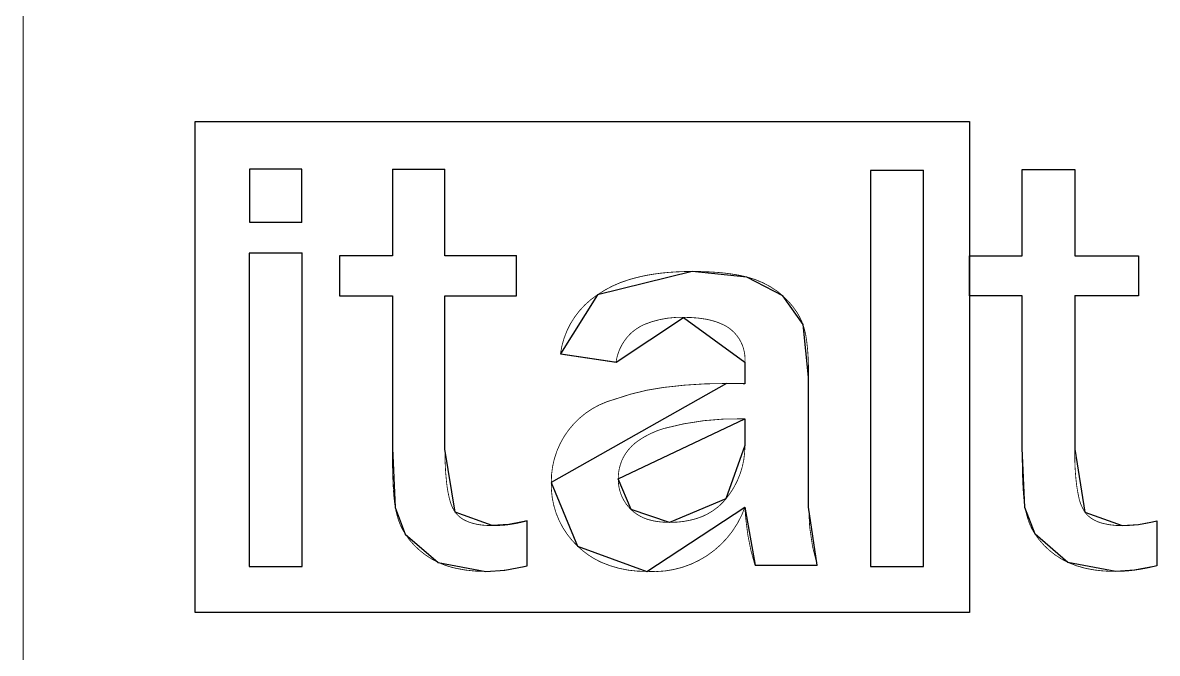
# Model space of a CAD drawing. Header units: inches. Extents: x 0 to 35.2, y -0.7 to 15.9.
# Drawn here: x 30.261 to 30.966, y -0.157 to 0.235 of the extents above; entities that cross this region are included whole.
import ezdxf

# ---------------------------------------------------------------- set-up
doc = ezdxf.new("R2010")
doc.units = ezdxf.units.IN
doc.header["$MEASUREMENT"] = 0
doc.layers.add('Board Outline', color=216, linetype='Continuous')
doc.layers.add('Dimensions', color=6, linetype='Continuous')

msp = doc.modelspace()

# ---------------------------------------------------------------- linework, layer by layer
at = {"layer": 'Board Outline'}
for p, q in [((30.36795, -0.13145), (30.36795, 0.17357)), ((30.36795, 0.17357), (30.84881, 0.17357)), ((30.84881, 0.17357), (30.84881, -0.13145)), ((30.43427, 0.14385), (30.40167, 0.14385)), ((30.40167, 0.14385), (30.40167, 0.11093)), ((30.43427, 0.11093), (30.43427, 0.14385)), ((30.52306, 0.14369), (30.49041, 0.14369)), ((30.49041, 0.14369), (30.49041, 0.09011)), ((30.52306, 0.09011), (30.52306, 0.14369)), ((30.82038, 0.14312), (30.78744, 0.14312)), ((30.78744, 0.14312), (30.78744, -0.10294)), ((30.82038, -0.10294), (30.82038, 0.14312)), ((30.88157, 0.09011), (30.88157, 0.14369)), ((30.88157, 0.14369), (30.91422, 0.14369)), ((30.91422, 0.14369), (30.91422, 0.09011)), ((30.40167, 0.11093), (30.43427, 0.11093)), ((30.43443, 0.09176), (30.40151, 0.09176)), ((30.40151, 0.09176), (30.40151, -0.10294)), ((30.43443, -0.10294), (30.43443, 0.09176)), ((30.49041, 0.09011), (30.45765, 0.09011)), ((30.45765, 0.09011), (30.45765, 0.06521)), ((30.56751, 0.09011), (30.52306, 0.09011)), ((30.56751, 0.06521), (30.56751, 0.09011)), ((30.84881, 0.06521), (30.84881, 0.09011)), ((30.84881, 0.09011), (30.88157, 0.09011)), ((30.91422, 0.09011), (30.95378, 0.09011)), ((30.95378, 0.09011), (30.95378, 0.06521)), ((30.67665, 0.08032), (30.61789, 0.06589)), ((30.71066, 0.07685), (30.67665, 0.08032)), ((30.73291, 0.06518), (30.71066, 0.07685)), ((30.45765, 0.06521), (30.49041, 0.06521)), ((30.49041, 0.06521), (30.49041, -0.02936)), ((30.52306, -0.03008), (30.52306, 0.06521)), ((30.52306, 0.06521), (30.56751, 0.06521)), ((30.61789, 0.06589), (30.59482, 0.02916)), ((30.74547, 0.0473), (30.73291, 0.06518)), ((30.88157, 0.06521), (30.84881, 0.06521)), ((30.88157, -0.02936), (30.88157, 0.06521)), ((30.95378, 0.06521), (30.91422, 0.06521)), ((30.91422, 0.06521), (30.91422, -0.03008)), ((30.62932, 0.02401), (30.67132, 0.05181)), ((30.67132, 0.05181), (30.70939, 0.02401)), ((30.74895, 0.01464), (30.74547, 0.0473)), ((30.59482, 0.02916), (30.62932, 0.02401)), ((30.70939, 0.02401), (30.70939, 0.01053)), ((30.74895, -0.06611), (30.74895, 0.01464)), ((30.69786, 0.01072), (30.58912, -0.05086)), ((30.70939, 0.01053), (30.69786, 0.01072)), ((30.63072, -0.0486), (30.70939, -0.01124)), ((30.70939, -0.01124), (30.70939, -0.02774)), ((30.70939, -0.02774), (30.69761, -0.06093)), ((30.49041, -0.02936), (30.4922, -0.06623)), ((30.52937, -0.06917), (30.52306, -0.03008)), ((30.88335, -0.06623), (30.88157, -0.02936)), ((30.91422, -0.03008), (30.92052, -0.06917)), ((30.63869, -0.06764), (30.63072, -0.0486)), ((30.58912, -0.05086), (30.6054, -0.09029)), ((30.69761, -0.06093), (30.66262, -0.07555)), ((30.4922, -0.06623), (30.49845, -0.0829)), ((30.55249, -0.07757), (30.52937, -0.06917)), ((30.66262, -0.07555), (30.63869, -0.06764)), ((30.64853, -0.10601), (30.70939, -0.06611)), ((30.70939, -0.06611), (30.71565, -0.10224)), ((30.7543, -0.10224), (30.74895, -0.06611)), ((30.88961, -0.0829), (30.88335, -0.06623)), ((30.92052, -0.06917), (30.94365, -0.07757)), ((30.56265, -0.07698), (30.55249, -0.07757)), ((30.57132, -0.07532), (30.56265, -0.07698)), ((30.57413, -0.07461), (30.57132, -0.07532)), ((30.57413, -0.10252), (30.57413, -0.07461)), ((30.94365, -0.07757), (30.95378, -0.07698)), ((30.95378, -0.07698), (30.96248, -0.07532)), ((30.96248, -0.07532), (30.96528, -0.07461)), ((30.96528, -0.07461), (30.96528, -0.10252)), ((30.49845, -0.0829), (30.51887, -0.10042)), ((30.91001, -0.10042), (30.88961, -0.0829)), ((30.6054, -0.09029), (30.64853, -0.10601)), ((30.40151, -0.10294), (30.43443, -0.10294)), ((30.51887, -0.10042), (30.54856, -0.10603)), ((30.54856, -0.10603), (30.56027, -0.10523)), ((30.56027, -0.10523), (30.57237, -0.10294)), ((30.57237, -0.10294), (30.57413, -0.10252)), ((30.71565, -0.10224), (30.7543, -0.10224)), ((30.78744, -0.10294), (30.82038, -0.10294)), ((30.93971, -0.10603), (30.91001, -0.10042)), ((30.95142, -0.10523), (30.93971, -0.10603)), ((30.96354, -0.10294), (30.95142, -0.10523)), ((30.96528, -0.10252), (30.96354, -0.10294)), ((30.84881, -0.13145), (30.36795, -0.13145))]:
    msp.add_line(p, q, dxfattribs=at)
for points in [[(30.26104, -0.5315, 0.0005, 0.0005, 0), (30.26104, 15.61747, 0.0005, 0.0005, 0)], [(30.36795, -0.13145, 0.0005, 0.0005, 0), (30.36795, 0.17357, 0.0005, 0.0005, 0)], [(30.36795, 0.17357, 0.0005, 0.0005, 0), (30.84881, 0.17357, 0.0005, 0.0005, 0)], [(30.84881, -0.13145, 0.0005, 0.0005, 0), (30.84881, 0.17357, 0.0005, 0.0005, 0)], [(30.40167, 0.14385, 0.0005, 0.0005, 0), (30.43427, 0.14385, 0.0005, 0.0005, 0)], [(30.40167, 0.11093, 0.0005, 0.0005, 0), (30.40167, 0.14385, 0.0005, 0.0005, 0)], [(30.43427, 0.11093, 0.0005, 0.0005, 0), (30.43427, 0.14385, 0.0005, 0.0005, 0)], [(30.49041, 0.09011, 0.0005, 0.0005, 0), (30.49041, 0.14369, 0.0005, 0.0005, 0)], [(30.49041, 0.14369, 0.0005, 0.0005, 0), (30.52306, 0.14369, 0.0005, 0.0005, 0)], [(30.52306, 0.09011, 0.0005, 0.0005, 0), (30.52306, 0.14369, 0.0005, 0.0005, 0)], [(30.78744, -0.10294, 0.0005, 0.0005, 0), (30.78744, 0.14312, 0.0005, 0.0005, 0)], [(30.78744, 0.14312, 0.0005, 0.0005, 0), (30.82038, 0.14312, 0.0005, 0.0005, 0)], [(30.82038, -0.10294, 0.0005, 0.0005, 0), (30.82038, 0.14312, 0.0005, 0.0005, 0)], [(30.88157, 0.14369, 0.0005, 0.0005, 0), (30.91422, 0.14369, 0.0005, 0.0005, 0)], [(30.88157, 0.09011, 0.0005, 0.0005, 0), (30.88157, 0.14369, 0.0005, 0.0005, 0)], [(30.91422, 0.09011, 0.0005, 0.0005, 0), (30.91422, 0.14369, 0.0005, 0.0005, 0)], [(30.40167, 0.11093, 0.0005, 0.0005, 0), (30.43427, 0.11093, 0.0005, 0.0005, 0)], [(30.40151, -0.10294, 0.0005, 0.0005, 0), (30.40151, 0.09176, 0.0005, 0.0005, 0)], [(30.40151, 0.09176, 0.0005, 0.0005, 0), (30.43443, 0.09176, 0.0005, 0.0005, 0)], [(30.43443, -0.10294, 0.0005, 0.0005, 0), (30.43443, 0.09176, 0.0005, 0.0005, 0)], [(30.45765, 0.06521, 0.0005, 0.0005, 0), (30.45765, 0.09011, 0.0005, 0.0005, 0)], [(30.45765, 0.09011, 0.0005, 0.0005, 0), (30.49041, 0.09011, 0.0005, 0.0005, 0)], [(30.52306, 0.09011, 0.0005, 0.0005, 0), (30.56751, 0.09011, 0.0005, 0.0005, 0)], [(30.56751, 0.06521, 0.0005, 0.0005, 0), (30.56751, 0.09011, 0.0005, 0.0005, 0)], [(30.84881, 0.09011, 0.0005, 0.0005, 0), (30.88157, 0.09011, 0.0005, 0.0005, 0)], [(30.84881, 0.06521, 0.0005, 0.0005, 0), (30.84881, 0.09011, 0.0005, 0.0005, 0)], [(30.91422, 0.09011, 0.0005, 0.0005, 0), (30.94365, 0.09011, 0.0005, 0.0005, 0)], [(30.94365, 0.09011, 0.0005, 0.0005, 0), (30.95378, 0.09011, 0.0005, 0.0005, 0)], [(30.95378, 0.06521, 0.0005, 0.0005, 0), (30.95378, 0.09011, 0.0005, 0.0005, 0)], [(30.63705, 0.07512, 0.0005, 0.0005, -0.030288), (30.6488, 0.07801, 0.0005, 0.0005, 0)], [(30.6488, 0.07801, 0.0005, 0.0005, -0.025084), (30.662, 0.07974, 0.0005, 0.0005, 0)], [(30.662, 0.07974, 0.0005, 0.0005, -0.02073), (30.67665, 0.08032, 0.0005, 0.0005, 0)], [(30.67665, 0.08032, 0.0005, 0.0005, -0.019754), (30.6921, 0.07975, 0.0005, 0.0005, 0)], [(30.6921, 0.07975, 0.0005, 0.0005, -0.012235), (30.69889, 0.07905, 0.0005, 0.0005, 0)], [(30.6989, 0.07905, 0.0005, 0.0005, -0.014273), (30.70508, 0.07808, 0.0005, 0.0005, 0)], [(30.70508, 0.07808, 0.0005, 0.0005, -0.016789), (30.71066, 0.07685, 0.0005, 0.0005, 0)], [(30.61789, 0.06589, 0.0005, 0.0005, -0.078191), (30.63705, 0.07512, 0.0005, 0.0005, 0)], [(30.71066, 0.07685, 0.0005, 0.0005, -0.094279), (30.72909, 0.06828, 0.0005, 0.0005, 0)], [(30.45765, 0.06521, 0.0005, 0.0005, 0), (30.49041, 0.06521, 0.0005, 0.0005, 0)], [(30.49041, -0.02936, 0.0005, 0.0005, 0), (30.49041, 0.06521, 0.0005, 0.0005, 0)], [(30.52306, 0.06521, 0.0005, 0.0005, 0), (30.56751, 0.06521, 0.0005, 0.0005, 0)], [(30.52306, -0.03008, 0.0005, 0.0005, 0), (30.52306, 0.06521, 0.0005, 0.0005, 0)], [(30.59482, 0.02916, 0.0005, 0.0005, -0.218379), (30.61789, 0.06589, 0.0005, 0.0005, 0)], [(30.72909, 0.06828, 0.0005, 0.0005, -0.025378), (30.73291, 0.06518, 0.0005, 0.0005, 0)], [(30.73291, 0.06518, 0.0005, 0.0005, -0.067926), (30.7418, 0.05478, 0.0005, 0.0005, 0)], [(30.84881, 0.06521, 0.0005, 0.0005, 0), (30.88157, 0.06521, 0.0005, 0.0005, 0)], [(30.88157, -0.02936, 0.0005, 0.0005, 0), (30.88157, 0.06521, 0.0005, 0.0005, 0)], [(30.91422, -0.03008, 0.0005, 0.0005, 0), (30.91422, 0.06521, 0.0005, 0.0005, 0)], [(30.91422, 0.06521, 0.0005, 0.0005, 0), (30.94365, 0.06521, 0.0005, 0.0005, 0)], [(30.94365, 0.06521, 0.0005, 0.0005, 0), (30.95378, 0.06521, 0.0005, 0.0005, 0)], [(30.64683, 0.04737, 0.0005, 0.0005, -0.107024), (30.67132, 0.05181, 0.0005, 0.0005, 0)], [(30.67132, 0.05181, 0.0005, 0.0005, -0.044828), (30.68503, 0.0507, 0.0005, 0.0005, 0)], [(30.68503, 0.0507, 0.0005, 0.0005, -0.068052), (30.69569, 0.04737, 0.0005, 0.0005, 0)], [(30.7418, 0.05478, 0.0005, 0.0005, -0.054851), (30.74547, 0.0473, 0.0005, 0.0005, 0)], [(30.63843, 0.04181, 0.0005, 0.0005, -0.081234), (30.64683, 0.04737, 0.0005, 0.0005, 0)], [(30.69569, 0.04737, 0.0005, 0.0005, -0.312243), (30.70939, 0.02401, 0.0005, 0.0005, 0)], [(30.74547, 0.0473, 0.0005, 0.0005, -0.050198), (30.74769, 0.03746, 0.0005, 0.0005, 0)], [(30.62932, 0.02401, 0.0005, 0.0005, -0.165157), (30.63843, 0.04181, 0.0005, 0.0005, 0)], [(30.74769, 0.03746, 0.0005, 0.0005, -0.014831), (30.74839, 0.03092, 0.0005, 0.0005, 0)], [(30.59482, 0.02916, 0.0005, 0.0005, 0), (30.62932, 0.02401, 0.0005, 0.0005, 0)], [(30.74839, 0.03092, 0.0005, 0.0005, -0.011116), (30.74881, 0.02332, 0.0005, 0.0005, 0)], [(30.70939, 0.01053, 0.0005, 0.0005, 0), (30.70939, 0.02401, 0.0005, 0.0005, 0)], [(30.74881, 0.02332, 0.0005, 0.0005, -0.008636), (30.74895, 0.01464, 0.0005, 0.0005, 0)], [(30.74895, -0.06611, 0.0005, 0.0005, 0), (30.74895, 0.01464, 0.0005, 0.0005, 0)], [(30.62828, 0.00085, 0.0005, 0.0005, -0.054764), (30.65872, 0.00825, 0.0005, 0.0005, 0)], [(30.65872, 0.00825, 0.0005, 0.0005, -0.03496), (30.69786, 0.01072, 0.0005, 0.0005, 0)], [(30.69786, 0.01072, 0.0005, 0.0005, 0), (30.70175, 0.01068, 0.0005, 0.0005, 0)], [(30.70175, 0.01068, 0.0005, 0.0005, 0), (30.70405, 0.01064, 0.0005, 0.0005, 0)], [(30.70405, 0.01064, 0.0005, 0.0005, 0), (30.7066, 0.01059, 0.0005, 0.0005, 0)], [(30.7066, 0.01059, 0.0005, 0.0005, 0), (30.70939, 0.01053, 0.0005, 0.0005, 0)], [(30.58912, -0.05086, 0.0005, 0.0005, -0.34421), (30.62828, 0.00085, 0.0005, 0.0005, 0)], [(30.65906, -0.01722, 0.0005, 0.0005, -0.07416), (30.70939, -0.01124, 0.0005, 0.0005, 0)], [(30.65906, -0.01722, 0.0005, 0.0005, -0.074159), (30.70939, -0.01124, 0.0005, 0.0005, 0)], [(30.70939, -0.02774, 0.0005, 0.0005, 0), (30.70939, -0.01124, 0.0005, 0.0005, 0)], [(30.70939, -0.02774, 0.0005, 0.0005, 0), (30.70939, -0.01124, 0.0005, 0.0005, 0)], [(30.64332, -0.02469, 0.0005, 0.0005, -0.077754), (30.65905, -0.01722, 0.0005, 0.0005, 0)], [(30.64332, -0.02469, 0.0005, 0.0005, -0.077753), (30.65905, -0.01722, 0.0005, 0.0005, 0)], [(30.63387, -0.03515, 0.0005, 0.0005, -0.118533), (30.64332, -0.02469, 0.0005, 0.0005, 0)], [(30.63387, -0.03515, 0.0005, 0.0005, -0.118533), (30.64332, -0.02469, 0.0005, 0.0005, 0)], [(30.70939, -0.02774, 0.0005, 0.0005, -0.176071), (30.69761, -0.06093, 0.0005, 0.0005, 0)], [(30.70939, -0.02774, 0.0005, 0.0005, -0.176072), (30.69761, -0.06093, 0.0005, 0.0005, 0)], [(30.49048, -0.03941, 0.0005, 0.0005, -0.003828), (30.49041, -0.02936, 0.0005, 0.0005, 0)], [(30.52412, -0.05125, 0.0005, 0.0005, -0.030742), (30.52306, -0.03008, 0.0005, 0.0005, 0)], [(30.63072, -0.0486, 0.0005, 0.0005, -0.12343), (30.63387, -0.03515, 0.0005, 0.0005, 0)], [(30.63072, -0.04859, 0.0005, 0.0005, -0.123431), (30.63387, -0.03515, 0.0005, 0.0005, 0)], [(30.88185, -0.0481, 0.0005, 0.0005, -0.008733), (30.88157, -0.02936, 0.0005, 0.0005, 0)], [(30.91447, -0.04156, 0.0005, 0.0005, -0.013585), (30.91422, -0.03008, 0.0005, 0.0005, 0)], [(30.4907, -0.0481, 0.0005, 0.0005, -0.005087), (30.49048, -0.03941, 0.0005, 0.0005, 0)], [(30.91528, -0.05125, 0.0005, 0.0005, -0.01752), (30.91447, -0.04156, 0.0005, 0.0005, 0)], [(30.49105, -0.05545, 0.0005, 0.0005, -0.007047), (30.4907, -0.0481, 0.0005, 0.0005, 0)], [(30.63869, -0.06764, 0.0005, 0.0005, -0.207487), (30.63072, -0.04859, 0.0005, 0.0005, 0)], [(30.63869, -0.06764, 0.0005, 0.0005, -0.207482), (30.63072, -0.04859, 0.0005, 0.0005, 0)], [(30.88221, -0.05545, 0.0005, 0.0005, -0.007066), (30.88185, -0.0481, 0.0005, 0.0005, 0)], [(30.4922, -0.06623, 0.0005, 0.0005, -0.026002), (30.49105, -0.05545, 0.0005, 0.0005, 0)], [(30.52544, -0.05911, 0.0005, 0.0005, -0.024478), (30.52412, -0.05125, 0.0005, 0.0005, 0)], [(30.6054, -0.09029, 0.0005, 0.0005, -0.212837), (30.58912, -0.05086, 0.0005, 0.0005, 0)], [(30.88271, -0.06149, 0.0005, 0.0005, -0.010431), (30.88221, -0.05545, 0.0005, 0.0005, 0)], [(30.91659, -0.05911, 0.0005, 0.0005, -0.02444), (30.91528, -0.05125, 0.0005, 0.0005, 0)], [(30.5272, -0.06509, 0.0005, 0.0005, -0.037986), (30.52544, -0.05911, 0.0005, 0.0005, 0)], [(30.69761, -0.06093, 0.0005, 0.0005, -0.049155), (30.69242, -0.06617, 0.0005, 0.0005, 0)], [(30.69761, -0.06093, 0.0005, 0.0005, -0.049159), (30.69242, -0.06617, 0.0005, 0.0005, 0)], [(30.88335, -0.06623, 0.0005, 0.0005, -0.016682), (30.88271, -0.06149, 0.0005, 0.0005, 0)], [(30.92052, -0.06917, 0.0005, 0.0005, -0.100994), (30.91659, -0.05911, 0.0005, 0.0005, 0)], [(30.49408, -0.07374, 0.0005, 0.0005, -0.033501), (30.4922, -0.06623, 0.0005, 0.0005, 0)], [(30.52937, -0.06917, 0.0005, 0.0005, -0.067458), (30.5272, -0.06509, 0.0005, 0.0005, 0)], [(30.53581, -0.07445, 0.0005, 0.0005, -0.123198), (30.52937, -0.06917, 0.0005, 0.0005, 0)], [(30.6511, -0.07427, 0.0005, 0.0005, -0.136215), (30.63869, -0.06764, 0.0005, 0.0005, 0)], [(30.6511, -0.07427, 0.0005, 0.0005, -0.136212), (30.63869, -0.06764, 0.0005, 0.0005, 0)], [(30.70939, -0.06611, 0.0005, 0.0005, -0.337018), (30.64853, -0.10601, 0.0005, 0.0005, 0)], [(30.69242, -0.06617, 0.0005, 0.0005, -0.097497), (30.67933, -0.07319, 0.0005, 0.0005, 0)], [(30.69242, -0.06617, 0.0005, 0.0005, -0.097501), (30.67933, -0.07319, 0.0005, 0.0005, 0)], [(30.70999, -0.07391, 0.0005, 0.0005, -0.010845), (30.70939, -0.06611, 0.0005, 0.0005, 0)], [(30.7543, -0.10224, 0.0005, 0.0005, -0.071479), (30.74895, -0.06611, 0.0005, 0.0005, 0)], [(30.88524, -0.07374, 0.0005, 0.0005, -0.033522), (30.88335, -0.06623, 0.0005, 0.0005, 0)], [(30.92331, -0.07211, 0.0005, 0.0005, -0.063226), (30.92052, -0.06917, 0.0005, 0.0005, 0)], [(30.49845, -0.0829, 0.0005, 0.0005, -0.069694), (30.49408, -0.07374, 0.0005, 0.0005, 0)], [(30.54038, -0.07616, 0.0005, 0.0005, -0.047926), (30.53581, -0.07445, 0.0005, 0.0005, 0)], [(30.54593, -0.07721, 0.0005, 0.0005, -0.037388), (30.54038, -0.07616, 0.0005, 0.0005, 0)], [(30.55249, -0.07757, 0.0005, 0.0005, -0.028615), (30.54593, -0.07721, 0.0005, 0.0005, 0)], [(30.55892, -0.07736, 0.0005, 0.0005, -0.017685), (30.55249, -0.07757, 0.0005, 0.0005, 0)], [(30.56084, -0.0772, 0.0005, 0.0005, -0.007526), (30.55892, -0.07736, 0.0005, 0.0005, 0)], [(30.56265, -0.07698, 0.0005, 0.0005, -0.008608), (30.56084, -0.0772, 0.0005, 0.0005, 0)], [(30.56794, -0.07609, 0.0005, 0.0005, -0.014763), (30.56265, -0.07698, 0.0005, 0.0005, 0)], [(30.57132, -0.07532, 0.0005, 0.0005, -0.013266), (30.56794, -0.07609, 0.0005, 0.0005, 0)], [(30.57132, -0.07532, 0.0005, 0.0005, 0), (30.57413, -0.07461, 0.0005, 0.0005, 0)], [(30.57413, -0.10252, 0.0005, 0.0005, 0), (30.57413, -0.07461, 0.0005, 0.0005, 0)], [(30.65653, -0.07523, 0.0005, 0.0005, -0.033466), (30.6511, -0.07427, 0.0005, 0.0005, 0)], [(30.65653, -0.07523, 0.0005, 0.0005, -0.033465), (30.6511, -0.07427, 0.0005, 0.0005, 0)], [(30.66262, -0.07555, 0.0005, 0.0005, -0.027657), (30.65653, -0.07523, 0.0005, 0.0005, 0)], [(30.66262, -0.07555, 0.0005, 0.0005, -0.027656), (30.65653, -0.07523, 0.0005, 0.0005, 0)], [(30.67933, -0.07319, 0.0005, 0.0005, -0.076568), (30.66262, -0.07555, 0.0005, 0.0005, 0)], [(30.67933, -0.07319, 0.0005, 0.0005, -0.076566), (30.66262, -0.07555, 0.0005, 0.0005, 0)], [(30.71565, -0.10224, 0.0005, 0.0005, -0.052142), (30.70999, -0.07391, 0.0005, 0.0005, 0)], [(30.88648, -0.07708, 0.0005, 0.0005, -0.020494), (30.88524, -0.07374, 0.0005, 0.0005, 0)], [(30.88961, -0.0829, 0.0005, 0.0005, -0.049288), (30.88648, -0.07708, 0.0005, 0.0005, 0)], [(30.92696, -0.07445, 0.0005, 0.0005, -0.057987), (30.92331, -0.07211, 0.0005, 0.0005, 0)], [(30.93154, -0.07616, 0.0005, 0.0005, -0.047911), (30.92696, -0.07445, 0.0005, 0.0005, 0)], [(30.94365, -0.07757, 0.0005, 0.0005, -0.065627), (30.93154, -0.07616, 0.0005, 0.0005, 0)], [(30.94804, -0.07748, 0.0005, 0.0005, -0.011135), (30.94365, -0.07757, 0.0005, 0.0005, 0)], [(30.95378, -0.07698, 0.0005, 0.0005, -0.022786), (30.94804, -0.07748, 0.0005, 0.0005, 0)], [(30.95736, -0.07642, 0.0005, 0.0005, -0.009413), (30.95378, -0.07698, 0.0005, 0.0005, 0)], [(30.96248, -0.07532, 0.0005, 0.0005, -0.018968), (30.95736, -0.07642, 0.0005, 0.0005, 0)], [(30.96248, -0.07532, 0.0005, 0.0005, 0), (30.96528, -0.07461, 0.0005, 0.0005, 0)], [(30.96528, -0.10252, 0.0005, 0.0005, 0), (30.96528, -0.07461, 0.0005, 0.0005, 0)], [(30.51887, -0.10042, 0.0005, 0.0005, -0.136735), (30.49845, -0.0829, 0.0005, 0.0005, 0)], [(30.91001, -0.10042, 0.0005, 0.0005, -0.136799), (30.88961, -0.0829, 0.0005, 0.0005, 0)], [(30.62011, -0.10034, 0.0005, 0.0005, -0.084344), (30.6054, -0.09029, 0.0005, 0.0005, 0)], [(30.40151, -0.10294, 0.0005, 0.0005, 0), (30.40385, -0.10294, 0.0005, 0.0005, 0)], [(30.40385, -0.10294, 0.0005, 0.0005, 0), (30.43443, -0.10294, 0.0005, 0.0005, 0)], [(30.5295, -0.10403, 0.0005, 0.0005, -0.051065), (30.51887, -0.10042, 0.0005, 0.0005, 0)], [(30.54856, -0.10603, 0.0005, 0.0005, -0.057459), (30.5295, -0.10403, 0.0005, 0.0005, 0)], [(30.56027, -0.10523, 0.0005, 0.0005, -0.033859), (30.54856, -0.10603, 0.0005, 0.0005, 0)], [(30.56027, -0.10523, 0.0005, 0.0005, 0), (30.56266, -0.10487, 0.0005, 0.0005, 0)], [(30.57237, -0.10294, 0.0005, 0.0005, -0.020074), (30.56266, -0.10487, 0.0005, 0.0005, 0)], [(30.57237, -0.10294, 0.0005, 0.0005, 0), (30.57413, -0.10252, 0.0005, 0.0005, 0)], [(30.64853, -0.10601, 0.0005, 0.0005, -0.108984), (30.62011, -0.10034, 0.0005, 0.0005, 0)], [(30.71565, -0.10224, 0.0005, 0.0005, 0), (30.7543, -0.10224, 0.0005, 0.0005, 0)], [(30.78744, -0.10294, 0.0005, 0.0005, 0), (30.78979, -0.10294, 0.0005, 0.0005, 0)], [(30.78979, -0.10294, 0.0005, 0.0005, 0), (30.82038, -0.10294, 0.0005, 0.0005, 0)], [(30.9266, -0.10515, 0.0005, 0.0005, -0.072583), (30.91001, -0.10042, 0.0005, 0.0005, 0)], [(30.93971, -0.10603, 0.0005, 0.0005, -0.035924), (30.9266, -0.10515, 0.0005, 0.0005, 0)], [(30.95142, -0.10523, 0.0005, 0.0005, -0.033929), (30.93971, -0.10603, 0.0005, 0.0005, 0)], [(30.95865, -0.10401, 0.0005, 0.0005, -0.012801), (30.95142, -0.10523, 0.0005, 0.0005, 0)], [(30.96354, -0.10294, 0.0005, 0.0005, -0.010883), (30.95865, -0.10401, 0.0005, 0.0005, 0)], [(30.96354, -0.10294, 0.0005, 0.0005, 0), (30.96528, -0.10252, 0.0005, 0.0005, 0)], [(30.36795, -0.13145, 0.0005, 0.0005, 0), (30.84881, -0.13145, 0.0005, 0.0005, 0)]]:
    msp.add_lwpolyline(points, format="xyseb", dxfattribs=at)
for points in [[(30.36783, 0.17357, 0.00025, 0.00025, 1), (30.36808, 0.17357, 0.00025, 0.00025, 1)], [(30.36783, 0.17357, 0.00025, 0.00025, 1), (30.36808, 0.17357, 0.00025, 0.00025, 1)], [(30.84868, 0.17357, 0.00025, 0.00025, 1), (30.84893, 0.17357, 0.00025, 0.00025, 1)], [(30.84868, 0.17357, 0.00025, 0.00025, 1), (30.84893, 0.17357, 0.00025, 0.00025, 1)], [(30.40154, 0.14385, 0.00025, 0.00025, 1), (30.40179, 0.14385, 0.00025, 0.00025, 1)], [(30.40154, 0.14385, 0.00025, 0.00025, 1), (30.40179, 0.14385, 0.00025, 0.00025, 1)], [(30.43414, 0.14385, 0.00025, 0.00025, 1), (30.43439, 0.14385, 0.00025, 0.00025, 1)], [(30.43414, 0.14385, 0.00025, 0.00025, 1), (30.43439, 0.14385, 0.00025, 0.00025, 1)], [(30.49028, 0.14369, 0.00025, 0.00025, 1), (30.49053, 0.14369, 0.00025, 0.00025, 1)], [(30.49028, 0.14369, 0.00025, 0.00025, 1), (30.49053, 0.14369, 0.00025, 0.00025, 1)], [(30.52293, 0.14369, 0.00025, 0.00025, 1), (30.52318, 0.14369, 0.00025, 0.00025, 1)], [(30.52293, 0.14369, 0.00025, 0.00025, 1), (30.52318, 0.14369, 0.00025, 0.00025, 1)], [(30.78731, 0.14312, 0.00025, 0.00025, 1), (30.78757, 0.14312, 0.00025, 0.00025, 1)], [(30.78731, 0.14312, 0.00025, 0.00025, 1), (30.78757, 0.14312, 0.00025, 0.00025, 1)], [(30.82025, 0.14312, 0.00025, 0.00025, 1), (30.8205, 0.14312, 0.00025, 0.00025, 1)], [(30.82025, 0.14312, 0.00025, 0.00025, 1), (30.8205, 0.14312, 0.00025, 0.00025, 1)], [(30.88144, 0.14369, 0.00025, 0.00025, 1), (30.88169, 0.14369, 0.00025, 0.00025, 1)], [(30.88144, 0.14369, 0.00025, 0.00025, 1), (30.88169, 0.14369, 0.00025, 0.00025, 1)], [(30.91409, 0.14369, 0.00025, 0.00025, 1), (30.91434, 0.14369, 0.00025, 0.00025, 1)], [(30.91409, 0.14369, 0.00025, 0.00025, 1), (30.91434, 0.14369, 0.00025, 0.00025, 1)], [(30.40154, 0.11093, 0.00025, 0.00025, 1), (30.40179, 0.11093, 0.00025, 0.00025, 1)], [(30.40154, 0.11093, 0.00025, 0.00025, 1), (30.40179, 0.11093, 0.00025, 0.00025, 1)], [(30.43414, 0.11093, 0.00025, 0.00025, 1), (30.43439, 0.11093, 0.00025, 0.00025, 1)], [(30.43414, 0.11093, 0.00025, 0.00025, 1), (30.43439, 0.11093, 0.00025, 0.00025, 1)], [(30.40139, 0.09176, 0.00025, 0.00025, 1), (30.40164, 0.09176, 0.00025, 0.00025, 1)], [(30.40139, 0.09176, 0.00025, 0.00025, 1), (30.40164, 0.09176, 0.00025, 0.00025, 1)], [(30.4343, 0.09176, 0.00025, 0.00025, 1), (30.43455, 0.09176, 0.00025, 0.00025, 1)], [(30.4343, 0.09176, 0.00025, 0.00025, 1), (30.43455, 0.09176, 0.00025, 0.00025, 1)], [(30.45752, 0.09011, 0.00025, 0.00025, 1), (30.45777, 0.09011, 0.00025, 0.00025, 1)], [(30.45752, 0.09011, 0.00025, 0.00025, 1), (30.45777, 0.09011, 0.00025, 0.00025, 1)], [(30.49028, 0.09011, 0.00025, 0.00025, 1), (30.49053, 0.09011, 0.00025, 0.00025, 1)], [(30.49028, 0.09011, 0.00025, 0.00025, 1), (30.49053, 0.09011, 0.00025, 0.00025, 1)], [(30.52293, 0.09011, 0.00025, 0.00025, 1), (30.52318, 0.09011, 0.00025, 0.00025, 1)], [(30.52293, 0.09011, 0.00025, 0.00025, 1), (30.52318, 0.09011, 0.00025, 0.00025, 1)], [(30.56738, 0.09011, 0.00025, 0.00025, 1), (30.56763, 0.09011, 0.00025, 0.00025, 1)], [(30.56738, 0.09011, 0.00025, 0.00025, 1), (30.56763, 0.09011, 0.00025, 0.00025, 1)], [(30.84869, 0.09011, 0.00025, 0.00025, 1), (30.84894, 0.09011, 0.00025, 0.00025, 1)], [(30.84869, 0.09011, 0.00025, 0.00025, 1), (30.84894, 0.09011, 0.00025, 0.00025, 1)], [(30.88144, 0.09011, 0.00025, 0.00025, 1), (30.88169, 0.09011, 0.00025, 0.00025, 1)], [(30.88144, 0.09011, 0.00025, 0.00025, 1), (30.88169, 0.09011, 0.00025, 0.00025, 1)], [(30.91409, 0.09011, 0.00025, 0.00025, 1), (30.91434, 0.09011, 0.00025, 0.00025, 1)], [(30.91409, 0.09011, 0.00025, 0.00025, 1), (30.91434, 0.09011, 0.00025, 0.00025, 1)], [(30.94353, 0.09011, 0.00025, 0.00025, 1), (30.94378, 0.09011, 0.00025, 0.00025, 1)], [(30.94353, 0.09011, 0.00025, 0.00025, 1), (30.94378, 0.09011, 0.00025, 0.00025, 1)], [(30.95366, 0.09011, 0.00025, 0.00025, 1), (30.95391, 0.09011, 0.00025, 0.00025, 1)], [(30.95366, 0.09011, 0.00025, 0.00025, 1), (30.95391, 0.09011, 0.00025, 0.00025, 1)], [(30.64868, 0.07801, 0.00025, 0.00025, 1), (30.64892, 0.07801, 0.00025, 0.00025, 1)], [(30.64868, 0.07801, 0.00025, 0.00025, 1), (30.64893, 0.07801, 0.00025, 0.00025, 1)], [(30.66188, 0.07974, 0.00025, 0.00025, 1), (30.66213, 0.07974, 0.00025, 0.00025, 1)], [(30.66188, 0.07974, 0.00025, 0.00025, 1), (30.66213, 0.07974, 0.00025, 0.00025, 1)], [(30.67653, 0.08032, 0.00025, 0.00025, 1), (30.67678, 0.08032, 0.00025, 0.00025, 1)], [(30.67653, 0.08032, 0.00025, 0.00025, 1), (30.67678, 0.08032, 0.00025, 0.00025, 1)], [(30.69197, 0.07975, 0.00025, 0.00025, 1), (30.69222, 0.07975, 0.00025, 0.00025, 1)], [(30.69197, 0.07975, 0.00025, 0.00025, 1), (30.69222, 0.07975, 0.00025, 0.00025, 1)], [(30.69877, 0.07905, 0.00025, 0.00025, 1), (30.69902, 0.07905, 0.00025, 0.00025, 1)], [(30.69877, 0.07905, 0.00025, 0.00025, 1), (30.69902, 0.07905, 0.00025, 0.00025, 1)], [(30.70496, 0.07808, 0.00025, 0.00025, 1), (30.70521, 0.07808, 0.00025, 0.00025, 1)], [(30.70496, 0.07808, 0.00025, 0.00025, 1), (30.70521, 0.07808, 0.00025, 0.00025, 1)], [(30.63693, 0.07512, 0.00025, 0.00025, 1), (30.63718, 0.07512, 0.00025, 0.00025, 1)], [(30.63693, 0.07512, 0.00025, 0.00025, 1), (30.63718, 0.07512, 0.00025, 0.00025, 1)], [(30.71054, 0.07685, 0.00025, 0.00025, 1), (30.71079, 0.07685, 0.00025, 0.00025, 1)], [(30.71054, 0.07685, 0.00025, 0.00025, 1), (30.71079, 0.07685, 0.00025, 0.00025, 1)], [(30.45752, 0.06521, 0.00025, 0.00025, 1), (30.45777, 0.06521, 0.00025, 0.00025, 1)], [(30.45752, 0.06521, 0.00025, 0.00025, 1), (30.45777, 0.06521, 0.00025, 0.00025, 1)], [(30.49028, 0.06521, 0.00025, 0.00025, 1), (30.49053, 0.06521, 0.00025, 0.00025, 1)], [(30.49028, 0.06521, 0.00025, 0.00025, 1), (30.49053, 0.06521, 0.00025, 0.00025, 1)], [(30.52293, 0.06521, 0.00025, 0.00025, 1), (30.52318, 0.06521, 0.00025, 0.00025, 1)], [(30.52293, 0.06521, 0.00025, 0.00025, 1), (30.52318, 0.06521, 0.00025, 0.00025, 1)], [(30.56738, 0.06521, 0.00025, 0.00025, 1), (30.56763, 0.06521, 0.00025, 0.00025, 1)], [(30.56738, 0.06521, 0.00025, 0.00025, 1), (30.56763, 0.06521, 0.00025, 0.00025, 1)], [(30.61777, 0.06589, 0.00025, 0.00025, 1), (30.61802, 0.06589, 0.00025, 0.00025, 1)], [(30.61777, 0.06589, 0.00025, 0.00025, 1), (30.61802, 0.06589, 0.00025, 0.00025, 1)], [(30.72897, 0.06828, 0.00025, 0.00025, 1), (30.72922, 0.06828, 0.00025, 0.00025, 1)], [(30.72897, 0.06828, 0.00025, 0.00025, 1), (30.72922, 0.06828, 0.00025, 0.00025, 1)], [(30.73278, 0.06518, 0.00025, 0.00025, 1), (30.73303, 0.06518, 0.00025, 0.00025, 1)], [(30.73278, 0.06518, 0.00025, 0.00025, 1), (30.73303, 0.06518, 0.00025, 0.00025, 1)], [(30.84869, 0.06521, 0.00025, 0.00025, 1), (30.84894, 0.06521, 0.00025, 0.00025, 1)], [(30.84869, 0.06521, 0.00025, 0.00025, 1), (30.84894, 0.06521, 0.00025, 0.00025, 1)], [(30.88144, 0.06521, 0.00025, 0.00025, 1), (30.88169, 0.06521, 0.00025, 0.00025, 1)], [(30.88144, 0.06521, 0.00025, 0.00025, 1), (30.88169, 0.06521, 0.00025, 0.00025, 1)], [(30.91409, 0.06521, 0.00025, 0.00025, 1), (30.91434, 0.06521, 0.00025, 0.00025, 1)], [(30.91409, 0.06521, 0.00025, 0.00025, 1), (30.91434, 0.06521, 0.00025, 0.00025, 1)], [(30.94353, 0.06521, 0.00025, 0.00025, 1), (30.94378, 0.06521, 0.00025, 0.00025, 1)], [(30.94353, 0.06521, 0.00025, 0.00025, 1), (30.94378, 0.06521, 0.00025, 0.00025, 1)], [(30.95366, 0.06521, 0.00025, 0.00025, 1), (30.95391, 0.06521, 0.00025, 0.00025, 1)], [(30.95366, 0.06521, 0.00025, 0.00025, 1), (30.95391, 0.06521, 0.00025, 0.00025, 1)], [(30.67119, 0.05181, 0.00025, 0.00025, 1), (30.67144, 0.05181, 0.00025, 0.00025, 1)], [(30.67119, 0.05181, 0.00025, 0.00025, 1), (30.67144, 0.05181, 0.00025, 0.00025, 1)], [(30.6849, 0.0507, 0.00025, 0.00025, 1), (30.68515, 0.0507, 0.00025, 0.00025, 1)], [(30.6849, 0.0507, 0.00025, 0.00025, 1), (30.68515, 0.0507, 0.00025, 0.00025, 1)], [(30.74168, 0.05478, 0.00025, 0.00025, 1), (30.74193, 0.05478, 0.00025, 0.00025, 1)], [(30.74168, 0.05478, 0.00025, 0.00025, 1), (30.74193, 0.05478, 0.00025, 0.00025, 1)], [(30.64671, 0.04737, 0.00025, 0.00025, 1), (30.64696, 0.04737, 0.00025, 0.00025, 1)], [(30.64671, 0.04737, 0.00025, 0.00025, 1), (30.64696, 0.04737, 0.00025, 0.00025, 1)], [(30.69556, 0.04737, 0.00025, 0.00025, 1), (30.69581, 0.04737, 0.00025, 0.00025, 1)], [(30.69556, 0.04737, 0.00025, 0.00025, 1), (30.69581, 0.04737, 0.00025, 0.00025, 1)], [(30.74534, 0.0473, 0.00025, 0.00025, 1), (30.74559, 0.0473, 0.00025, 0.00025, 1)], [(30.74534, 0.0473, 0.00025, 0.00025, 1), (30.74559, 0.0473, 0.00025, 0.00025, 1)], [(30.63831, 0.04181, 0.00025, 0.00025, 1), (30.63856, 0.04181, 0.00025, 0.00025, 1)], [(30.63831, 0.04181, 0.00025, 0.00025, 1), (30.63856, 0.04181, 0.00025, 0.00025, 1)], [(30.74756, 0.03746, 0.00025, 0.00025, 1), (30.74781, 0.03746, 0.00025, 0.00025, 1)], [(30.74756, 0.03746, 0.00025, 0.00025, 1), (30.74781, 0.03746, 0.00025, 0.00025, 1)], [(30.5947, 0.02916, 0.00025, 0.00025, 1), (30.59495, 0.02916, 0.00025, 0.00025, 1)], [(30.5947, 0.02916, 0.00025, 0.00025, 1), (30.59495, 0.02916, 0.00025, 0.00025, 1)], [(30.74826, 0.03092, 0.00025, 0.00025, 1), (30.74851, 0.03092, 0.00025, 0.00025, 1)], [(30.74826, 0.03092, 0.00025, 0.00025, 1), (30.74851, 0.03092, 0.00025, 0.00025, 1)], [(30.6292, 0.02401, 0.00025, 0.00025, 1), (30.62945, 0.02401, 0.00025, 0.00025, 1)], [(30.6292, 0.02401, 0.00025, 0.00025, 1), (30.62945, 0.02401, 0.00025, 0.00025, 1)], [(30.70926, 0.02401, 0.00025, 0.00025, 1), (30.70951, 0.02401, 0.00025, 0.00025, 1)], [(30.70926, 0.02401, 0.00025, 0.00025, 1), (30.70951, 0.02401, 0.00025, 0.00025, 1)], [(30.74868, 0.02332, 0.00025, 0.00025, 1), (30.74893, 0.02332, 0.00025, 0.00025, 1)], [(30.74868, 0.02332, 0.00025, 0.00025, 1), (30.74893, 0.02332, 0.00025, 0.00025, 1)], [(30.74882, 0.01464, 0.00025, 0.00025, 1), (30.74907, 0.01464, 0.00025, 0.00025, 1)], [(30.74882, 0.01464, 0.00025, 0.00025, 1), (30.74907, 0.01464, 0.00025, 0.00025, 1)], [(30.6586, 0.00825, 0.00025, 0.00025, 1), (30.65885, 0.00825, 0.00025, 0.00025, 1)], [(30.6586, 0.00825, 0.00025, 0.00025, 1), (30.65885, 0.00825, 0.00025, 0.00025, 1)], [(30.69774, 0.01072, 0.00025, 0.00025, 1), (30.69799, 0.01072, 0.00025, 0.00025, 1)], [(30.69774, 0.01072, 0.00025, 0.00025, 1), (30.69799, 0.01072, 0.00025, 0.00025, 1)], [(30.70163, 0.01068, 0.00025, 0.00025, 1), (30.70188, 0.01068, 0.00025, 0.00025, 1)], [(30.70163, 0.01068, 0.00025, 0.00025, 1), (30.70188, 0.01068, 0.00025, 0.00025, 1)], [(30.70393, 0.01064, 0.00025, 0.00025, 1), (30.70418, 0.01064, 0.00025, 0.00025, 1)], [(30.70393, 0.01064, 0.00025, 0.00025, 1), (30.70418, 0.01064, 0.00025, 0.00025, 1)], [(30.70647, 0.01059, 0.00025, 0.00025, 1), (30.70672, 0.01059, 0.00025, 0.00025, 1)], [(30.70647, 0.01059, 0.00025, 0.00025, 1), (30.70672, 0.01059, 0.00025, 0.00025, 1)], [(30.70926, 0.01053, 0.00025, 0.00025, 1), (30.70951, 0.01053, 0.00025, 0.00025, 1)], [(30.70926, 0.01053, 0.00025, 0.00025, 1), (30.70951, 0.01053, 0.00025, 0.00025, 1)], [(30.62815, 0.00085, 0.00025, 0.00025, 1), (30.6284, 0.00085, 0.00025, 0.00025, 1)], [(30.62815, 0.00085, 0.00025, 0.00025, 1), (30.6284, 0.00085, 0.00025, 0.00025, 1)], [(30.70926, -0.01124, 0.00025, 0.00025, 1), (30.70951, -0.01124, 0.00025, 0.00025, 1)], [(30.70926, -0.01124, 0.00025, 0.00025, 1), (30.70951, -0.01124, 0.00025, 0.00025, 1)], [(30.70926, -0.01124, 0.00025, 0.00025, 1), (30.70951, -0.01124, 0.00025, 0.00025, 1)], [(30.70926, -0.01124, 0.00025, 0.00025, 1), (30.70951, -0.01124, 0.00025, 0.00025, 1)], [(30.65893, -0.01722, 0.00025, 0.00025, 1), (30.65918, -0.01722, 0.00025, 0.00025, 1)], [(30.65893, -0.01722, 0.00025, 0.00025, 1), (30.65918, -0.01722, 0.00025, 0.00025, 1)], [(30.65893, -0.01722, 0.00025, 0.00025, 1), (30.65918, -0.01722, 0.00025, 0.00025, 1)], [(30.65893, -0.01722, 0.00025, 0.00025, 1), (30.65918, -0.01722, 0.00025, 0.00025, 1)], [(30.64319, -0.02469, 0.00025, 0.00025, 1), (30.64344, -0.02469, 0.00025, 0.00025, 1)], [(30.64319, -0.02469, 0.00025, 0.00025, 1), (30.64344, -0.02469, 0.00025, 0.00025, 1)], [(30.64319, -0.02469, 0.00025, 0.00025, 1), (30.64344, -0.02469, 0.00025, 0.00025, 1)], [(30.64319, -0.02469, 0.00025, 0.00025, 1), (30.64344, -0.02469, 0.00025, 0.00025, 1)], [(30.70926, -0.02774, 0.00025, 0.00025, 1), (30.70951, -0.02774, 0.00025, 0.00025, 1)], [(30.70926, -0.02774, 0.00025, 0.00025, 1), (30.70951, -0.02774, 0.00025, 0.00025, 1)], [(30.70926, -0.02774, 0.00025, 0.00025, 1), (30.70951, -0.02774, 0.00025, 0.00025, 1)], [(30.70926, -0.02774, 0.00025, 0.00025, 1), (30.70951, -0.02774, 0.00025, 0.00025, 1)], [(30.49028, -0.02936, 0.00025, 0.00025, 1), (30.49053, -0.02936, 0.00025, 0.00025, 1)], [(30.49028, -0.02936, 0.00025, 0.00025, 1), (30.49053, -0.02936, 0.00025, 0.00025, 1)], [(30.52293, -0.03008, 0.00025, 0.00025, 1), (30.52318, -0.03008, 0.00025, 0.00025, 1)], [(30.52293, -0.03008, 0.00025, 0.00025, 1), (30.52318, -0.03008, 0.00025, 0.00025, 1)], [(30.63375, -0.03515, 0.00025, 0.00025, 1), (30.634, -0.03515, 0.00025, 0.00025, 1)], [(30.63375, -0.03515, 0.00025, 0.00025, 1), (30.634, -0.03515, 0.00025, 0.00025, 1)], [(30.63375, -0.03515, 0.00025, 0.00025, 1), (30.634, -0.03515, 0.00025, 0.00025, 1)], [(30.63375, -0.03515, 0.00025, 0.00025, 1), (30.634, -0.03515, 0.00025, 0.00025, 1)], [(30.88144, -0.02936, 0.00025, 0.00025, 1), (30.88169, -0.02936, 0.00025, 0.00025, 1)], [(30.88144, -0.02936, 0.00025, 0.00025, 1), (30.88169, -0.02936, 0.00025, 0.00025, 1)], [(30.91409, -0.03008, 0.00025, 0.00025, 1), (30.91434, -0.03008, 0.00025, 0.00025, 1)], [(30.91409, -0.03008, 0.00025, 0.00025, 1), (30.91434, -0.03008, 0.00025, 0.00025, 1)], [(30.49036, -0.03941, 0.00025, 0.00025, 1), (30.49061, -0.03941, 0.00025, 0.00025, 1)], [(30.49036, -0.03941, 0.00025, 0.00025, 1), (30.49061, -0.03941, 0.00025, 0.00025, 1)], [(30.91434, -0.04156, 0.00025, 0.00025, 1), (30.91459, -0.04156, 0.00025, 0.00025, 1)], [(30.91434, -0.04156, 0.00025, 0.00025, 1), (30.91459, -0.04156, 0.00025, 0.00025, 1)], [(30.49057, -0.0481, 0.00025, 0.00025, 1), (30.49082, -0.0481, 0.00025, 0.00025, 1)], [(30.49057, -0.0481, 0.00025, 0.00025, 1), (30.49082, -0.0481, 0.00025, 0.00025, 1)], [(30.6306, -0.04859, 0.00025, 0.00025, 1), (30.63085, -0.04859, 0.00025, 0.00025, 1)], [(30.6306, -0.04859, 0.00025, 0.00025, 1), (30.63085, -0.04859, 0.00025, 0.00025, 1)], [(30.6306, -0.04859, 0.00025, 0.00025, 1), (30.63085, -0.04859, 0.00025, 0.00025, 1)], [(30.6306, -0.0486, 0.00025, 0.00025, 1), (30.63085, -0.0486, 0.00025, 0.00025, 1)], [(30.88172, -0.0481, 0.00025, 0.00025, 1), (30.88198, -0.0481, 0.00025, 0.00025, 1)], [(30.88172, -0.0481, 0.00025, 0.00025, 1), (30.88198, -0.0481, 0.00025, 0.00025, 1)], [(30.49093, -0.05545, 0.00025, 0.00025, 1), (30.49118, -0.05545, 0.00025, 0.00025, 1)], [(30.49093, -0.05545, 0.00025, 0.00025, 1), (30.49118, -0.05545, 0.00025, 0.00025, 1)], [(30.524, -0.05125, 0.00025, 0.00025, 1), (30.52425, -0.05125, 0.00025, 0.00025, 1)], [(30.524, -0.05125, 0.00025, 0.00025, 1), (30.52425, -0.05125, 0.00025, 0.00025, 1)], [(30.589, -0.05086, 0.00025, 0.00025, 1), (30.58925, -0.05086, 0.00025, 0.00025, 1)], [(30.589, -0.05086, 0.00025, 0.00025, 1), (30.58925, -0.05086, 0.00025, 0.00025, 1)], [(30.88208, -0.05545, 0.00025, 0.00025, 1), (30.88233, -0.05545, 0.00025, 0.00025, 1)], [(30.88208, -0.05545, 0.00025, 0.00025, 1), (30.88233, -0.05545, 0.00025, 0.00025, 1)], [(30.91515, -0.05125, 0.00025, 0.00025, 1), (30.9154, -0.05125, 0.00025, 0.00025, 1)], [(30.91515, -0.05125, 0.00025, 0.00025, 1), (30.9154, -0.05125, 0.00025, 0.00025, 1)], [(30.52531, -0.05911, 0.00025, 0.00025, 1), (30.52556, -0.05911, 0.00025, 0.00025, 1)], [(30.52531, -0.05911, 0.00025, 0.00025, 1), (30.52556, -0.05911, 0.00025, 0.00025, 1)], [(30.69749, -0.06093, 0.00025, 0.00025, 1), (30.69774, -0.06093, 0.00025, 0.00025, 1)], [(30.69749, -0.06093, 0.00025, 0.00025, 1), (30.69774, -0.06093, 0.00025, 0.00025, 1)], [(30.69749, -0.06093, 0.00025, 0.00025, 1), (30.69774, -0.06093, 0.00025, 0.00025, 1)], [(30.69749, -0.06093, 0.00025, 0.00025, 1), (30.69774, -0.06093, 0.00025, 0.00025, 1)], [(30.88258, -0.06149, 0.00025, 0.00025, 1), (30.88283, -0.06149, 0.00025, 0.00025, 1)], [(30.88258, -0.06149, 0.00025, 0.00025, 1), (30.88283, -0.06149, 0.00025, 0.00025, 1)], [(30.91647, -0.05911, 0.00025, 0.00025, 1), (30.91672, -0.05911, 0.00025, 0.00025, 1)], [(30.91647, -0.05911, 0.00025, 0.00025, 1), (30.91672, -0.05911, 0.00025, 0.00025, 1)], [(30.49207, -0.06623, 0.00025, 0.00025, 1), (30.49232, -0.06623, 0.00025, 0.00025, 1)], [(30.49207, -0.06623, 0.00025, 0.00025, 1), (30.49232, -0.06623, 0.00025, 0.00025, 1)], [(30.52708, -0.06509, 0.00025, 0.00025, 1), (30.52733, -0.06509, 0.00025, 0.00025, 1)], [(30.52708, -0.06509, 0.00025, 0.00025, 1), (30.52733, -0.06509, 0.00025, 0.00025, 1)], [(30.52925, -0.06917, 0.00025, 0.00025, 1), (30.5295, -0.06917, 0.00025, 0.00025, 1)], [(30.52925, -0.06917, 0.00025, 0.00025, 1), (30.5295, -0.06917, 0.00025, 0.00025, 1)], [(30.63856, -0.06764, 0.00025, 0.00025, 1), (30.63881, -0.06764, 0.00025, 0.00025, 1)], [(30.63856, -0.06764, 0.00025, 0.00025, 1), (30.63881, -0.06764, 0.00025, 0.00025, 1)], [(30.63856, -0.06764, 0.00025, 0.00025, 1), (30.63881, -0.06764, 0.00025, 0.00025, 1)], [(30.63856, -0.06764, 0.00025, 0.00025, 1), (30.63881, -0.06764, 0.00025, 0.00025, 1)], [(30.6923, -0.06617, 0.00025, 0.00025, 1), (30.69255, -0.06617, 0.00025, 0.00025, 1)], [(30.6923, -0.06617, 0.00025, 0.00025, 1), (30.69255, -0.06617, 0.00025, 0.00025, 1)], [(30.6923, -0.06617, 0.00025, 0.00025, 1), (30.69255, -0.06617, 0.00025, 0.00025, 1)], [(30.6923, -0.06617, 0.00025, 0.00025, 1), (30.69255, -0.06617, 0.00025, 0.00025, 1)], [(30.70926, -0.06611, 0.00025, 0.00025, 1), (30.70951, -0.06611, 0.00025, 0.00025, 1)], [(30.70926, -0.06611, 0.00025, 0.00025, 1), (30.70951, -0.06611, 0.00025, 0.00025, 1)], [(30.74882, -0.06611, 0.00025, 0.00025, 1), (30.74907, -0.06611, 0.00025, 0.00025, 1)], [(30.74882, -0.06611, 0.00025, 0.00025, 1), (30.74907, -0.06611, 0.00025, 0.00025, 1)], [(30.88323, -0.06623, 0.00025, 0.00025, 1), (30.88348, -0.06623, 0.00025, 0.00025, 1)], [(30.88323, -0.06623, 0.00025, 0.00025, 1), (30.88348, -0.06623, 0.00025, 0.00025, 1)], [(30.9204, -0.06917, 0.00025, 0.00025, 1), (30.92065, -0.06917, 0.00025, 0.00025, 1)], [(30.9204, -0.06917, 0.00025, 0.00025, 1), (30.92065, -0.06917, 0.00025, 0.00025, 1)], [(30.49396, -0.07374, 0.00025, 0.00025, 1), (30.49421, -0.07374, 0.00025, 0.00025, 1)], [(30.49396, -0.07374, 0.00025, 0.00025, 1), (30.49421, -0.07374, 0.00025, 0.00025, 1)], [(30.53568, -0.07445, 0.00025, 0.00025, 1), (30.53593, -0.07445, 0.00025, 0.00025, 1)], [(30.53568, -0.07445, 0.00025, 0.00025, 1), (30.53593, -0.07445, 0.00025, 0.00025, 1)], [(30.54026, -0.07616, 0.00025, 0.00025, 1), (30.54051, -0.07616, 0.00025, 0.00025, 1)], [(30.54026, -0.07616, 0.00025, 0.00025, 1), (30.54051, -0.07616, 0.00025, 0.00025, 1)], [(30.5458, -0.07721, 0.00025, 0.00025, 1), (30.54605, -0.07721, 0.00025, 0.00025, 1)], [(30.5458, -0.07721, 0.00025, 0.00025, 1), (30.54605, -0.07721, 0.00025, 0.00025, 1)], [(30.55236, -0.07757, 0.00025, 0.00025, 1), (30.55261, -0.07757, 0.00025, 0.00025, 1)], [(30.55236, -0.07757, 0.00025, 0.00025, 1), (30.55261, -0.07757, 0.00025, 0.00025, 1)], [(30.55879, -0.07736, 0.00025, 0.00025, 1), (30.55904, -0.07736, 0.00025, 0.00025, 1)], [(30.55879, -0.07736, 0.00025, 0.00025, 1), (30.55904, -0.07736, 0.00025, 0.00025, 1)], [(30.56071, -0.0772, 0.00025, 0.00025, 1), (30.56096, -0.0772, 0.00025, 0.00025, 1)], [(30.56071, -0.0772, 0.00025, 0.00025, 1), (30.56096, -0.0772, 0.00025, 0.00025, 1)], [(30.56252, -0.07698, 0.00025, 0.00025, 1), (30.56277, -0.07698, 0.00025, 0.00025, 1)], [(30.56252, -0.07698, 0.00025, 0.00025, 1), (30.56277, -0.07698, 0.00025, 0.00025, 1)], [(30.56782, -0.07609, 0.00025, 0.00025, 1), (30.56807, -0.07609, 0.00025, 0.00025, 1)], [(30.56782, -0.07609, 0.00025, 0.00025, 1), (30.56807, -0.07609, 0.00025, 0.00025, 1)], [(30.5712, -0.07532, 0.00025, 0.00025, 1), (30.57145, -0.07532, 0.00025, 0.00025, 1)], [(30.5712, -0.07532, 0.00025, 0.00025, 1), (30.57145, -0.07532, 0.00025, 0.00025, 1)], [(30.57401, -0.07461, 0.00025, 0.00025, 1), (30.57426, -0.07461, 0.00025, 0.00025, 1)], [(30.57401, -0.07461, 0.00025, 0.00025, 1), (30.57426, -0.07461, 0.00025, 0.00025, 1)], [(30.65097, -0.07427, 0.00025, 0.00025, 1), (30.65122, -0.07427, 0.00025, 0.00025, 1)], [(30.65097, -0.07427, 0.00025, 0.00025, 1), (30.65122, -0.07427, 0.00025, 0.00025, 1)], [(30.65097, -0.07427, 0.00025, 0.00025, 1), (30.65122, -0.07427, 0.00025, 0.00025, 1)], [(30.65097, -0.07427, 0.00025, 0.00025, 1), (30.65122, -0.07427, 0.00025, 0.00025, 1)], [(30.65641, -0.07523, 0.00025, 0.00025, 1), (30.65666, -0.07523, 0.00025, 0.00025, 1)], [(30.65641, -0.07523, 0.00025, 0.00025, 1), (30.65666, -0.07523, 0.00025, 0.00025, 1)], [(30.65641, -0.07523, 0.00025, 0.00025, 1), (30.65666, -0.07523, 0.00025, 0.00025, 1)], [(30.65641, -0.07523, 0.00025, 0.00025, 1), (30.65666, -0.07523, 0.00025, 0.00025, 1)], [(30.6625, -0.07555, 0.00025, 0.00025, 1), (30.66275, -0.07555, 0.00025, 0.00025, 1)], [(30.6625, -0.07555, 0.00025, 0.00025, 1), (30.66275, -0.07555, 0.00025, 0.00025, 1)], [(30.6625, -0.07555, 0.00025, 0.00025, 1), (30.66275, -0.07555, 0.00025, 0.00025, 1)], [(30.6625, -0.07555, 0.00025, 0.00025, 1), (30.66275, -0.07555, 0.00025, 0.00025, 1)], [(30.6792, -0.07319, 0.00025, 0.00025, 1), (30.67945, -0.07319, 0.00025, 0.00025, 1)], [(30.6792, -0.07319, 0.00025, 0.00025, 1), (30.67945, -0.07319, 0.00025, 0.00025, 1)], [(30.6792, -0.07319, 0.00025, 0.00025, 1), (30.67945, -0.07319, 0.00025, 0.00025, 1)], [(30.6792, -0.07319, 0.00025, 0.00025, 1), (30.67945, -0.07319, 0.00025, 0.00025, 1)], [(30.70987, -0.07391, 0.00025, 0.00025, 1), (30.71012, -0.07391, 0.00025, 0.00025, 1)], [(30.70987, -0.07391, 0.00025, 0.00025, 1), (30.71012, -0.07391, 0.00025, 0.00025, 1)], [(30.88511, -0.07374, 0.00025, 0.00025, 1), (30.88536, -0.07374, 0.00025, 0.00025, 1)], [(30.88511, -0.07374, 0.00025, 0.00025, 1), (30.88536, -0.07374, 0.00025, 0.00025, 1)], [(30.88636, -0.07708, 0.00025, 0.00025, 1), (30.88661, -0.07708, 0.00025, 0.00025, 1)], [(30.88636, -0.07708, 0.00025, 0.00025, 1), (30.88661, -0.07708, 0.00025, 0.00025, 1)], [(30.92318, -0.07211, 0.00025, 0.00025, 1), (30.92343, -0.07211, 0.00025, 0.00025, 1)], [(30.92318, -0.07211, 0.00025, 0.00025, 1), (30.92343, -0.07211, 0.00025, 0.00025, 1)], [(30.92684, -0.07445, 0.00025, 0.00025, 1), (30.92709, -0.07445, 0.00025, 0.00025, 1)], [(30.92684, -0.07445, 0.00025, 0.00025, 1), (30.92709, -0.07445, 0.00025, 0.00025, 1)], [(30.93141, -0.07616, 0.00025, 0.00025, 1), (30.93166, -0.07616, 0.00025, 0.00025, 1)], [(30.93141, -0.07616, 0.00025, 0.00025, 1), (30.93166, -0.07616, 0.00025, 0.00025, 1)], [(30.94353, -0.07757, 0.00025, 0.00025, 1), (30.94378, -0.07757, 0.00025, 0.00025, 1)], [(30.94353, -0.07757, 0.00025, 0.00025, 1), (30.94378, -0.07757, 0.00025, 0.00025, 1)], [(30.94791, -0.07748, 0.00025, 0.00025, 1), (30.94816, -0.07748, 0.00025, 0.00025, 1)], [(30.94791, -0.07748, 0.00025, 0.00025, 1), (30.94816, -0.07748, 0.00025, 0.00025, 1)], [(30.95366, -0.07698, 0.00025, 0.00025, 1), (30.95391, -0.07698, 0.00025, 0.00025, 1)], [(30.95366, -0.07698, 0.00025, 0.00025, 1), (30.95391, -0.07698, 0.00025, 0.00025, 1)], [(30.95724, -0.07642, 0.00025, 0.00025, 1), (30.95749, -0.07642, 0.00025, 0.00025, 1)], [(30.95724, -0.07642, 0.00025, 0.00025, 1), (30.95749, -0.07642, 0.00025, 0.00025, 1)], [(30.96235, -0.07532, 0.00025, 0.00025, 1), (30.9626, -0.07532, 0.00025, 0.00025, 1)], [(30.96235, -0.07532, 0.00025, 0.00025, 1), (30.9626, -0.07532, 0.00025, 0.00025, 1)], [(30.96516, -0.07461, 0.00025, 0.00025, 1), (30.96541, -0.07461, 0.00025, 0.00025, 1)], [(30.96516, -0.07461, 0.00025, 0.00025, 1), (30.96541, -0.07461, 0.00025, 0.00025, 1)], [(30.49833, -0.0829, 0.00025, 0.00025, 1), (30.49858, -0.0829, 0.00025, 0.00025, 1)], [(30.49833, -0.0829, 0.00025, 0.00025, 1), (30.49858, -0.0829, 0.00025, 0.00025, 1)], [(30.88948, -0.0829, 0.00025, 0.00025, 1), (30.88973, -0.0829, 0.00025, 0.00025, 1)], [(30.88948, -0.0829, 0.00025, 0.00025, 1), (30.88973, -0.0829, 0.00025, 0.00025, 1)], [(30.60527, -0.09029, 0.00025, 0.00025, 1), (30.60552, -0.09029, 0.00025, 0.00025, 1)], [(30.60527, -0.09029, 0.00025, 0.00025, 1), (30.60552, -0.09029, 0.00025, 0.00025, 1)], [(30.40139, -0.10294, 0.00025, 0.00025, 1), (30.40164, -0.10294, 0.00025, 0.00025, 1)], [(30.40139, -0.10294, 0.00025, 0.00025, 1), (30.40164, -0.10294, 0.00025, 0.00025, 1)], [(30.40372, -0.10294, 0.00025, 0.00025, 1), (30.40397, -0.10294, 0.00025, 0.00025, 1)], [(30.40372, -0.10294, 0.00025, 0.00025, 1), (30.40397, -0.10294, 0.00025, 0.00025, 1)], [(30.4343, -0.10294, 0.00025, 0.00025, 1), (30.43455, -0.10294, 0.00025, 0.00025, 1)], [(30.4343, -0.10294, 0.00025, 0.00025, 1), (30.43455, -0.10294, 0.00025, 0.00025, 1)], [(30.51874, -0.10042, 0.00025, 0.00025, 1), (30.51899, -0.10042, 0.00025, 0.00025, 1)], [(30.51874, -0.10042, 0.00025, 0.00025, 1), (30.51899, -0.10042, 0.00025, 0.00025, 1)], [(30.52938, -0.10403, 0.00025, 0.00025, 1), (30.52963, -0.10403, 0.00025, 0.00025, 1)], [(30.52938, -0.10403, 0.00025, 0.00025, 1), (30.52963, -0.10403, 0.00025, 0.00025, 1)], [(30.56015, -0.10523, 0.00025, 0.00025, 1), (30.5604, -0.10523, 0.00025, 0.00025, 1)], [(30.56015, -0.10523, 0.00025, 0.00025, 1), (30.5604, -0.10523, 0.00025, 0.00025, 1)], [(30.56254, -0.10487, 0.00025, 0.00025, 1), (30.56279, -0.10487, 0.00025, 0.00025, 1)], [(30.56254, -0.10487, 0.00025, 0.00025, 1), (30.56279, -0.10487, 0.00025, 0.00025, 1)], [(30.57225, -0.10294, 0.00025, 0.00025, 1), (30.5725, -0.10294, 0.00025, 0.00025, 1)], [(30.57225, -0.10294, 0.00025, 0.00025, 1), (30.5725, -0.10294, 0.00025, 0.00025, 1)], [(30.57401, -0.10252, 0.00025, 0.00025, 1), (30.57426, -0.10252, 0.00025, 0.00025, 1)], [(30.57401, -0.10252, 0.00025, 0.00025, 1), (30.57426, -0.10252, 0.00025, 0.00025, 1)], [(30.61999, -0.10034, 0.00025, 0.00025, 1), (30.62024, -0.10034, 0.00025, 0.00025, 1)], [(30.61999, -0.10034, 0.00025, 0.00025, 1), (30.62024, -0.10034, 0.00025, 0.00025, 1)], [(30.71553, -0.10224, 0.00025, 0.00025, 1), (30.71578, -0.10224, 0.00025, 0.00025, 1)], [(30.71553, -0.10224, 0.00025, 0.00025, 1), (30.71578, -0.10224, 0.00025, 0.00025, 1)], [(30.75418, -0.10224, 0.00025, 0.00025, 1), (30.75443, -0.10224, 0.00025, 0.00025, 1)], [(30.75418, -0.10224, 0.00025, 0.00025, 1), (30.75443, -0.10224, 0.00025, 0.00025, 1)], [(30.78731, -0.10294, 0.00025, 0.00025, 1), (30.78757, -0.10294, 0.00025, 0.00025, 1)], [(30.78731, -0.10294, 0.00025, 0.00025, 1), (30.78757, -0.10294, 0.00025, 0.00025, 1)], [(30.78967, -0.10294, 0.00025, 0.00025, 1), (30.78992, -0.10294, 0.00025, 0.00025, 1)], [(30.78967, -0.10294, 0.00025, 0.00025, 1), (30.78992, -0.10294, 0.00025, 0.00025, 1)], [(30.82025, -0.10294, 0.00025, 0.00025, 1), (30.8205, -0.10294, 0.00025, 0.00025, 1)], [(30.82025, -0.10294, 0.00025, 0.00025, 1), (30.8205, -0.10294, 0.00025, 0.00025, 1)], [(30.90988, -0.10042, 0.00025, 0.00025, 1), (30.91013, -0.10042, 0.00025, 0.00025, 1)], [(30.90988, -0.10042, 0.00025, 0.00025, 1), (30.91013, -0.10042, 0.00025, 0.00025, 1)], [(30.92648, -0.10515, 0.00025, 0.00025, 1), (30.92673, -0.10515, 0.00025, 0.00025, 1)], [(30.92648, -0.10515, 0.00025, 0.00025, 1), (30.92673, -0.10515, 0.00025, 0.00025, 1)], [(30.9513, -0.10523, 0.00025, 0.00025, 1), (30.95155, -0.10523, 0.00025, 0.00025, 1)], [(30.9513, -0.10523, 0.00025, 0.00025, 1), (30.95155, -0.10523, 0.00025, 0.00025, 1)], [(30.95852, -0.10401, 0.00025, 0.00025, 1), (30.95877, -0.10401, 0.00025, 0.00025, 1)], [(30.95852, -0.10401, 0.00025, 0.00025, 1), (30.95877, -0.10401, 0.00025, 0.00025, 1)], [(30.96341, -0.10294, 0.00025, 0.00025, 1), (30.96366, -0.10294, 0.00025, 0.00025, 1)], [(30.96341, -0.10294, 0.00025, 0.00025, 1), (30.96366, -0.10294, 0.00025, 0.00025, 1)], [(30.96516, -0.10252, 0.00025, 0.00025, 1), (30.96541, -0.10252, 0.00025, 0.00025, 1)], [(30.96516, -0.10252, 0.00025, 0.00025, 1), (30.96541, -0.10252, 0.00025, 0.00025, 1)], [(30.54843, -0.10603, 0.00025, 0.00025, 1), (30.54868, -0.10603, 0.00025, 0.00025, 1)], [(30.54843, -0.10603, 0.00025, 0.00025, 1), (30.54868, -0.10603, 0.00025, 0.00025, 1)], [(30.6484, -0.10601, 0.00025, 0.00025, 1), (30.64865, -0.10601, 0.00025, 0.00025, 1)], [(30.6484, -0.10601, 0.00025, 0.00025, 1), (30.64865, -0.10601, 0.00025, 0.00025, 1)], [(30.93958, -0.10603, 0.00025, 0.00025, 1), (30.93983, -0.10603, 0.00025, 0.00025, 1)], [(30.93958, -0.10603, 0.00025, 0.00025, 1), (30.93983, -0.10603, 0.00025, 0.00025, 1)], [(30.36783, -0.13145, 0.00025, 0.00025, 1), (30.36808, -0.13145, 0.00025, 0.00025, 1)], [(30.36783, -0.13145, 0.00025, 0.00025, 1), (30.36808, -0.13145, 0.00025, 0.00025, 1)], [(30.84868, -0.13145, 0.00025, 0.00025, 1), (30.84893, -0.13145, 0.00025, 0.00025, 1)], [(30.84868, -0.13145, 0.00025, 0.00025, 1), (30.84893, -0.13145, 0.00025, 0.00025, 1)]]:
    msp.add_lwpolyline(points, format="xyseb", close=True, dxfattribs=at)
at = {"layer": 'Dimensions'}
msp.add_lwpolyline([(30.26104, -0.5315, 0.0005, 0.0005, 0), (30.26104, 1.43701, 0.0005, 0.0005, 0)], format="xyseb", dxfattribs=at)

doc.saveas('drawing.dxf')
